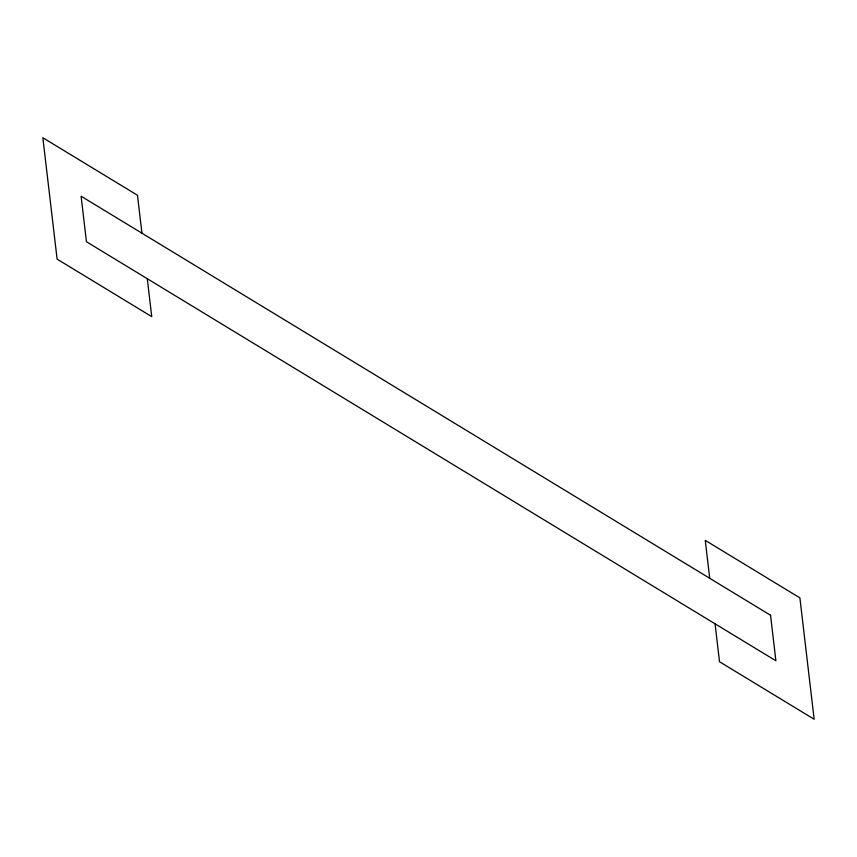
<?xml version="1.0" encoding="UTF-8"?>
<svg xmlns="http://www.w3.org/2000/svg" width="857" height="857" viewBox="0 0 857 857"><rect width="100%" height="100%" fill="white"/><g stroke="black" fill="none" stroke-linecap="round" stroke-linejoin="round"><path stroke-width="1.29" d="M709.714 578.293L705.257 540.36L799.892 597.875L814.15 719.248L719.516 661.733L715.059 623.81M141.941 233.19L137.484 195.267L42.85 137.752L57.108 259.125L151.743 316.64L147.286 278.707M770.55 615.262L81.104 196.221L86.45 241.738L775.896 660.779L770.55 615.262"/></g></svg>
